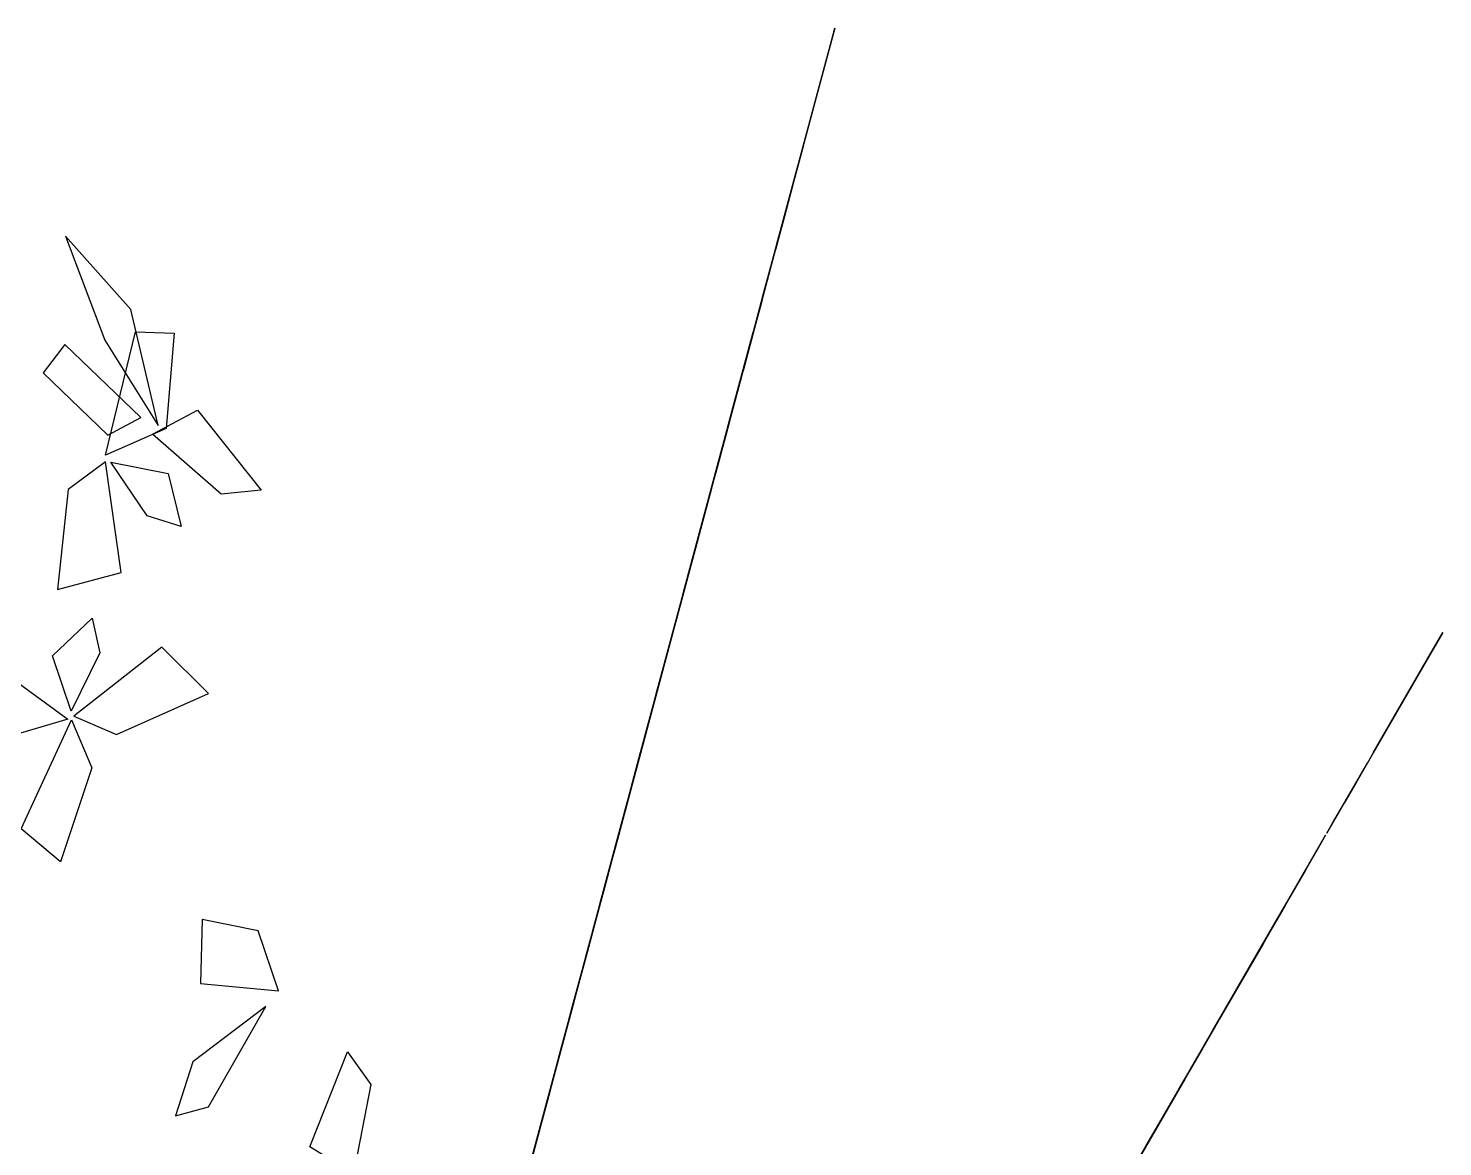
# Model space of a CAD drawing. Extents: x 169.79 to 176.47, y 71.61 to 78.33.
# Drawn here: x 173.175 to 174.656, y 77.036 to 78.208 of the extents above; entities that cross this region are included whole.
import ezdxf

# ---------------------------------------------------------------- set-up
doc = ezdxf.new("R2010")
doc.units = 0
doc.header["$MEASUREMENT"] = 0
doc.layers.add('3D_TREE_03_LEAVES', color=3, linetype='CONTINUOUS')

msp = doc.modelspace()

# ---------------------------------------------------------------- linework, layer by layer
at = {"layer": '3D_TREE_03_LEAVES'}
for points in [[(173.9676, 78.0145, 5.9277), (174.0174, 78.2005, 5.821), (174.0195, 78.2083, 5.8372), (174.0015, 78.1411, 5.9393)], [(173.9704, 78.0251, 6.3803), (173.9641, 78.0015, 6.2664), (173.9777, 78.0524, 6.1733), (173.9867, 78.086, 6.257)], [(173.9635, 77.9992, 6.7277), (173.9805, 78.0627, 6.6237), (173.9717, 78.0299, 6.5176), (173.9585, 77.9807, 6.6152)], [(173.9635, 77.9992, 5.0122), (173.9805, 78.0627, 4.9082), (173.9717, 78.0299, 4.8021), (173.9585, 77.9807, 4.8997)], [(173.9667, 78.0111, 5.9253), (173.9595, 77.9842, 5.7456), (173.9643, 78.0021, 5.7491), (173.9781, 78.0537, 5.8418)], [(173.9651, 78.0053, 6.7341), (173.9701, 78.0238, 6.8232), (173.9756, 78.0443, 6.8296), (173.9767, 78.0484, 6.7553)], [(173.9651, 78.0053, 5.0186), (173.9701, 78.0238, 5.1078), (173.9756, 78.0443, 5.1141), (173.9767, 78.0484, 5.0398)], [(173.969, 78.0197, 6.3831), (173.9599, 77.986, 6.3342), (173.947, 77.9378, 6.3332), (173.947, 77.9378, 6.3474)], [(173.959, 77.9824, 6.2344), (173.9721, 78.0315, 6.1328), (173.9573, 77.976, 6.1695), (173.959, 77.9824, 6.1874)], [(173.3108, 77.7921, 6.6095), (173.2821, 77.9137, 6.549), (173.2137, 77.9904, 6.5956), (173.255, 77.8815, 6.6235)], [(173.9607, 77.9889, 6.7383), (173.9234, 77.8494, 6.8742), (173.9464, 77.9356, 6.8636), (173.9602, 77.9869, 6.8063)], [(173.9607, 77.9889, 5.0229), (173.9234, 77.8494, 5.1587), (173.9464, 77.9356, 5.1481), (173.9602, 77.9869, 5.0908)], [(173.9575, 77.9769, 6.2363), (173.9344, 77.8906, 6.2119), (173.9263, 77.8606, 6.1168), (173.9465, 77.936, 6.1413)], [(173.9523, 77.9573, 5.901), (173.9336, 77.8878, 6.0089), (173.9297, 77.8733, 5.8882), (173.9426, 77.9215, 5.7862)], [(173.9082, 77.7929, 5.3983), (173.9433, 77.9238, 5.2534), (173.9426, 77.9211, 5.3305), (173.9282, 77.8675, 5.3926)], [(173.2557, 77.761, 5.7182), (173.2872, 77.8904, 5.8362), (173.3277, 77.889, 5.8752), (173.3191, 77.789, 5.7994)], [(173.9178, 77.8289, 4.8134), (173.9115, 77.8052, 4.6995), (173.9251, 77.8561, 4.6063), (173.9342, 77.8898, 4.6901)], [(173.2926, 77.8003, 6.6328), (173.2132, 77.8771, 6.6979), (173.1904, 77.8471, 6.7631), (173.2582, 77.782, 6.7072)], [(173.9093, 77.797, 7.5855), (173.9263, 77.8606, 7.4815), (173.9175, 77.8278, 7.3753), (173.9044, 77.7786, 7.473)], [(173.911, 77.8032, 7.5918), (173.9159, 77.8216, 7.681), (173.9214, 77.8422, 7.6874), (173.9225, 77.8463, 7.6131)], [(173.8657, 77.6344, 7.0112), (173.8833, 77.7, 6.9284), (173.9179, 77.8292, 6.903), (173.8954, 77.7452, 7.007)], [(173.9064, 77.7861, 4.6675), (173.9195, 77.8352, 4.5659), (173.9047, 77.7798, 4.6026), (173.9064, 77.7861, 4.6205)], [(173.8612, 77.6175, 5.5771), (173.8946, 77.742, 5.5742), (173.9143, 77.8157, 5.466), (173.8775, 77.6784, 5.4961)], [(173.9164, 77.8234, 4.8162), (173.9074, 77.7898, 4.7672), (173.8945, 77.7416, 4.7663), (173.8945, 77.7416, 4.7804)], [(173.4186, 77.7244, 6.4885), (173.3767, 77.72, 6.563), (173.3047, 77.7829, 6.6281), (173.352, 77.808, 6.5258)], [(173.8931, 77.7364, 4.3219), (173.9101, 77.8, 4.2179), (173.9013, 77.7672, 4.1117), (173.8881, 77.7179, 4.2094)], [(173.9066, 77.7868, 7.5961), (173.8692, 77.6473, 7.7319), (173.8923, 77.7335, 7.7213), (173.906, 77.7847, 7.664)], [(173.8947, 77.7426, 4.3282), (173.8997, 77.761, 4.4174), (173.9051, 77.7815, 4.4238), (173.9062, 77.7856, 4.3495)], [(173.9065, 77.7866, 5.3964), (173.8977, 77.7538, 5.3042), (173.8997, 77.7611, 5.3004), (173.9089, 77.7957, 5.3437)], [(173.8495, 77.5738, 7.4715), (173.8671, 77.6394, 7.3887), (173.9017, 77.7686, 7.3632), (173.8792, 77.6845, 7.4672)], [(173.9049, 77.7807, 4.6694), (173.8818, 77.6943, 4.6449), (173.8737, 77.6643, 4.5499), (173.894, 77.7398, 4.5743)], [(173.2054, 77.6202, 5.574), (173.2721, 77.638, 5.6515), (173.2556, 77.7539, 5.7133), (173.2165, 77.7251, 5.6555)], [(173.2613, 77.7538, 5.7189), (173.3213, 77.7417, 5.7697), (173.3348, 77.6861, 5.7456), (173.2992, 77.6973, 5.7181)], [(173.8903, 77.7261, 4.3325), (173.8529, 77.5867, 4.4683), (173.876, 77.6728, 4.4577), (173.8898, 77.7241, 4.4004)], [(173.8641, 77.6283, 7.007), (173.8575, 77.6036, 6.8796), (173.8707, 77.6529, 6.7905), (173.88, 77.6877, 6.8902)], [(173.86, 77.6129, 5.5686), (173.8536, 77.5893, 5.4547), (173.8673, 77.6402, 5.3616), (173.8763, 77.6738, 5.4453)], [(173.8378, 77.5302, 7.7623), (173.8729, 77.6611, 7.6174), (173.8721, 77.6584, 7.6945), (173.8578, 77.6047, 7.7566)], [(173.859, 77.6093, 5.5837), (173.8617, 77.6193, 5.6777), (173.8661, 77.6356, 5.6768), (173.8704, 77.652, 5.6138)], [(173.8123, 77.4351, 3.8384), (173.8622, 77.6211, 3.7317), (173.8643, 77.6289, 3.748), (173.8462, 77.5617, 3.85)], [(173.8478, 77.5676, 7.4672), (173.8412, 77.543, 7.3399), (173.8544, 77.5922, 7.2507), (173.8638, 77.6271, 7.3505)], [(173.8485, 77.5702, 5.4227), (173.8617, 77.6193, 5.3211), (173.8468, 77.5638, 5.3578), (173.8485, 77.5702, 5.3757)], [(173.8613, 77.618, 7.0091), (173.8328, 77.5114, 6.9794), (173.8498, 77.5749, 6.9475), (173.8536, 77.5893, 6.9709)], [(173.8585, 77.6075, 5.5714), (173.8495, 77.5738, 5.5225), (173.8366, 77.5256, 5.5215), (173.8366, 77.5256, 5.5357)], [(173.2197, 77.4927, 4.9626), (173.2002, 77.5506, 5.0134), (173.2416, 77.5902, 4.9893), (173.2497, 77.5537, 4.9618)], [(174.5834, 77.4489, 6.0422), (174.6442, 77.5541, 5.9633), (174.6563, 77.5751, 6.0422), (174.629, 77.5278, 6.0604)], [(173.3634, 77.5111, 4.8177), (173.3147, 77.5599, 4.8952), (173.2225, 77.4876, 4.957), (173.267, 77.4682, 4.8992)], [(173.8471, 77.5647, 5.4246), (173.8239, 77.4784, 5.4002), (173.8159, 77.4484, 5.3051), (173.8361, 77.5238, 5.3296)], [(173.7908, 77.3547, 7.9411), (173.8242, 77.4793, 7.9383), (173.8439, 77.5529, 7.83), (173.8071, 77.4156, 7.8602)], [(173.8451, 77.5574, 7.4694), (173.8165, 77.4507, 7.4396), (173.8335, 77.5143, 7.4078), (173.8374, 77.5287, 7.4311)], [(173.8281, 77.4939, 8.5269), (173.8451, 77.5574, 8.4229), (173.8363, 77.5246, 8.3167), (173.8231, 77.4754, 8.4144)], [(173.8361, 77.5238, 7.7604), (173.8273, 77.4911, 7.6682), (173.8293, 77.4983, 7.6644), (173.8385, 77.5329, 7.7077)], [(173.8297, 77.5, 8.5333), (173.8347, 77.5185, 8.6224), (173.8402, 77.539, 8.6288), (173.8413, 77.5431, 8.5545)], [(173.2163, 77.4842, 4.9619), (173.0885, 77.4468, 5.0799), (173.0694, 77.4826, 5.1189), (173.1604, 77.5251, 5.0431)], [(173.8177, 77.4551, 8.3245), (173.8113, 77.4314, 8.2106), (173.825, 77.4823, 8.1174), (173.834, 77.516, 8.2012)], [(173.2201, 77.4837, 4.9576), (173.2413, 77.4332, 4.9088), (173.2084, 77.335, 4.8936), (173.1673, 77.3695, 4.9555)], [(173.8253, 77.4836, 8.5375), (173.788, 77.3441, 8.6734), (173.811, 77.4303, 8.6627), (173.8248, 77.4815, 8.6054)], [(173.8114, 77.4317, 3.8361), (173.8042, 77.4048, 3.6563), (173.809, 77.4228, 3.6598), (173.8228, 77.4743, 3.7526)], [(173.8062, 77.4123, 8.1786), (173.8194, 77.4614, 8.077), (173.8045, 77.406, 8.1137), (173.8062, 77.4123, 8.1316)], [(173.8162, 77.4496, 8.3273), (173.8072, 77.416, 8.2783), (173.7943, 77.3678, 8.2774), (173.7943, 77.3678, 8.2915)], [(174.5652, 77.4174, 5.8479), (174.5531, 77.3964, 5.9815), (174.5774, 77.4384, 6.0361), (174.5865, 77.4542, 5.9997)], [(174.5743, 77.4332, 6.0483), (174.5349, 77.3648, 6.0968), (174.5409, 77.3753, 6.1575), (174.5561, 77.4016, 6.1393)], [(173.7896, 77.3502, 7.9326), (173.7832, 77.3265, 7.8188), (173.7969, 77.3774, 7.7256), (173.8059, 77.4111, 7.8093)], [(173.7674, 77.2674, 5.7539), (173.8025, 77.3983, 5.609), (173.8017, 77.3956, 5.6862), (173.7874, 77.342, 5.7483)], [(173.8048, 77.4069, 8.1805), (173.7816, 77.3205, 8.156), (173.7736, 77.2905, 8.061), (173.7938, 77.366, 8.0854)], [(173.7847, 77.3322, 3.4223), (173.8018, 77.3957, 3.3183), (173.793, 77.3629, 3.2121), (173.7798, 77.3137, 3.3098)], [(173.7864, 77.3383, 3.4287), (173.7913, 77.3568, 3.5178), (173.7968, 77.3773, 3.5242), (173.7979, 77.3814, 3.4499)], [(173.7886, 77.3465, 7.9477), (173.7913, 77.3565, 8.0418), (173.7957, 77.3729, 8.0408), (173.8, 77.3893, 7.9778)], [(173.797, 77.3779, 3.8117), (173.7784, 77.3085, 3.9196), (173.7745, 77.2939, 3.799), (173.7874, 77.3421, 3.6969)], [(173.7781, 77.3074, 7.7868), (173.7913, 77.3565, 7.6851), (173.7764, 77.3011, 7.7218), (173.7781, 77.3074, 7.7397)], [(174.4942, 77.2944, 6.3579), (174.5337, 77.3628, 6.4064), (174.5276, 77.3523, 6.4671), (174.5125, 77.326, 6.4489)], [(173.7881, 77.3447, 7.9354), (173.7791, 77.3111, 7.8865), (173.7662, 77.2629, 7.8856), (173.7662, 77.2629, 7.8997)], [(173.7303, 77.1291, 8.8731), (173.7479, 77.1947, 8.7904), (173.7825, 77.3239, 8.7649), (173.76, 77.2398, 8.8689)], [(174.5034, 77.3102, 6.1575), (174.5155, 77.3312, 6.2911), (174.4912, 77.2892, 6.3457), (174.4821, 77.2734, 6.3093)], [(173.782, 77.3219, 3.4329), (173.7446, 77.1824, 3.5688), (173.7677, 77.2686, 3.5581), (173.7814, 77.3199, 3.5008)], [(173.7767, 77.302, 7.7886), (173.7535, 77.2156, 7.7642), (173.7455, 77.1856, 7.6691), (173.7657, 77.2611, 7.6936)], [(174.4225, 77.1702, 4.9434), (174.4833, 77.2754, 4.8645), (174.4954, 77.2964, 4.9434), (174.4681, 77.2491, 4.9617)], [(173.7204, 77.0919, 5.9327), (173.7538, 77.2165, 5.9299), (173.7735, 77.2901, 5.8217), (173.7367, 77.1529, 5.8518)], [(174.4851, 77.2787, 6.3518), (174.4244, 77.1735, 6.2729), (174.4123, 77.1525, 6.3518), (174.4396, 77.1998, 6.37)], [(173.4367, 77.1996, 7.61), (173.4156, 77.2624, 7.5123), (173.3568, 77.2743, 7.4052), (173.3551, 77.2072, 7.4704)], [(173.7501, 77.2028, 3.3141), (173.7437, 77.1791, 3.2003), (173.7574, 77.23, 3.1071), (173.7664, 77.2637, 3.1909)], [(173.7657, 77.261, 5.752), (173.7569, 77.2283, 5.6598), (173.7589, 77.2356, 5.6561), (173.7681, 77.2701, 5.6993)], [(174.4275, 77.1788, 4.9738), (174.4669, 77.2471, 5.0224), (174.4609, 77.2366, 5.0831), (174.4457, 77.2103, 5.0649)], [(173.741, 77.1689, 6.9038), (173.7347, 77.1452, 6.79), (173.7483, 77.1961, 6.6968), (173.7573, 77.2298, 6.7805)], [(173.7386, 77.16, 3.1683), (173.7518, 77.2091, 3.0666), (173.7369, 77.1537, 3.1033), (173.7386, 77.16, 3.1212)], [(174.4366, 77.1945, 4.7735), (174.4487, 77.2156, 4.907), (174.4244, 77.1735, 4.9617), (174.4153, 77.1577, 4.9252)], [(173.7486, 77.1973, 3.317), (173.7396, 77.1637, 3.268), (173.7267, 77.1155, 3.2671), (173.7267, 77.1155, 3.2812)], [(173.4235, 77.1831, 7.6053), (173.3472, 77.1254, 7.5402), (173.3289, 77.0686, 7.5681), (173.3635, 77.078, 7.6146)], [(173.6926, 76.9884, 9.0968), (173.7386, 77.1599, 8.9866), (173.7461, 77.1879, 8.9913), (173.7242, 77.1061, 9.0945)], [(173.7287, 77.123, 8.8689), (173.7221, 77.0983, 8.7415), (173.7353, 77.1476, 8.6524), (173.7446, 77.1824, 8.7522)], [(173.7295, 77.1261, 6.758), (173.7427, 77.1752, 6.6563), (173.7278, 77.1198, 6.693), (173.7295, 77.1261, 6.7109)], [(174.4043, 77.1387, 4.7492), (174.3922, 77.1177, 4.8827), (174.4165, 77.1597, 4.9374), (174.4256, 77.1755, 4.901)], [(173.7395, 77.1634, 6.9066), (173.7305, 77.1298, 6.8577), (173.7176, 77.0816, 6.8568), (173.7176, 77.0816, 6.8709)], [(174.4183, 77.163, 4.9677), (174.3576, 77.0578, 4.8888), (174.3455, 77.0368, 4.9677), (174.3728, 77.0841, 4.9859)], [(173.7372, 77.1546, 3.1702), (173.714, 77.0682, 3.1457), (173.706, 77.0382, 3.0507), (173.7262, 77.1137, 3.0751)], [(173.7192, 77.0874, 5.9242), (173.7128, 77.0638, 5.8104), (173.7265, 77.1147, 5.7172), (173.7355, 77.1483, 5.801)], [(174.4134, 77.1545, 4.9495), (174.374, 77.0861, 4.9981), (174.38, 77.0966, 5.0588), (174.3952, 77.1229, 5.0406)], [(173.509, 77.1358, 7.7915), (173.5337, 77.1017, 7.8659), (173.5153, 77.0079, 7.9311), (173.4698, 77.0363, 7.8287)], [(173.7281, 77.1207, 6.7598), (173.7049, 77.0343, 6.7354), (173.6969, 77.0043, 6.6403), (173.7171, 77.0798, 6.6648)], [(173.7182, 77.0838, 5.9393), (173.7209, 77.0938, 6.0334), (173.7253, 77.1101, 6.0325), (173.7296, 77.1265, 5.9694)], [(173.7259, 77.1127, 8.871), (173.6974, 77.0061, 8.8413), (173.7144, 77.0696, 8.8095), (173.7182, 77.084, 8.8328)], [(174.3133, 76.9809, 4.5185), (174.374, 77.0861, 4.4396), (174.3861, 77.1071, 4.5185), (174.3588, 77.0598, 4.5367)], [(173.7077, 77.0447, 5.7784), (173.7209, 77.0938, 5.6768), (173.706, 77.0383, 5.7135), (173.7077, 77.0447, 5.7313)], [(173.7177, 77.0819, 5.9271), (173.7087, 77.0483, 5.8781), (173.6958, 77.0001, 5.8772), (173.6958, 77.0001, 5.8913)], [(173.7063, 77.0392, 5.7803), (173.6831, 76.9529, 5.7558), (173.6751, 76.9229, 5.6608), (173.6953, 76.9983, 5.6852)]]:
    msp.add_3dface(points, dxfattribs=at)

doc.saveas('drawing.dxf')
